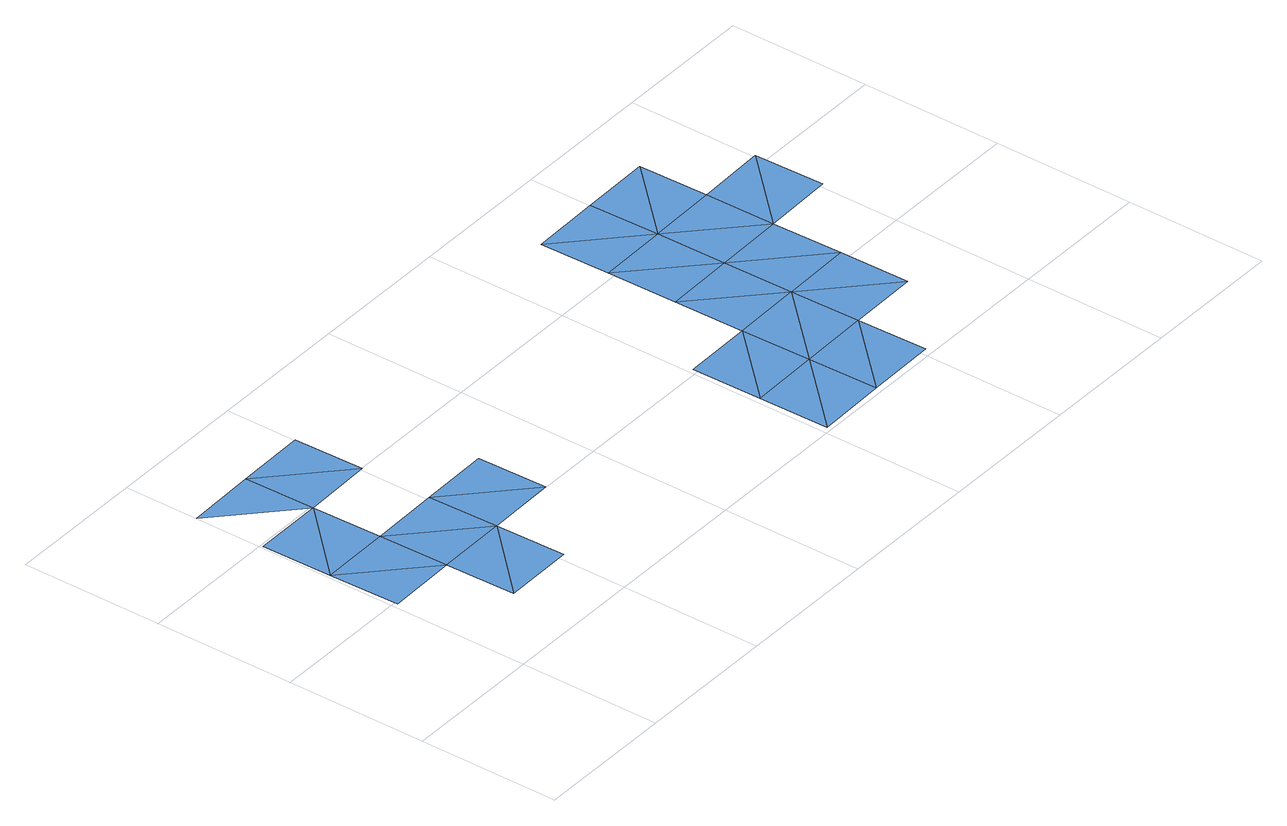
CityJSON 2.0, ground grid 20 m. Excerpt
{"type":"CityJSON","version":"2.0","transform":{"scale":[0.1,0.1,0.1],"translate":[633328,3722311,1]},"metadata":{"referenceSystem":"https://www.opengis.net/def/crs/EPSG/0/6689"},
"CityObjects":{
"waterbody1":{"type":"WaterBody","attributes":{"name":"福岡県津波浸水想定図","class":"1140","function":"2","WaterBodyTsunamiRiskAttribute.description":"1","WaterBodyTsunamiRiskAttribute.rank":"1"},"geometry":[{"type":"MultiSurface","lod":"1","boundaries":[[[0,1,2]],[[2,3,0]],[[0,4,5]],[[0,3,4]],[[6,7,2]],[[7,3,2]],[[8,4,9]],[[7,6,10]],[[7,11,3]],[[9,4,12]],[[13,11,7]],[[9,12,14]],[[15,11,13]],[[16,17,18]],[[19,20,17]],[[16,18,21]],[[16,19,17]],[[21,22,16]],[[22,21,23]],[[24,25,26]],[[26,25,27]]]}]},
"waterbody2":{"type":"WaterBody","attributes":{"name":"福岡県津波浸水想定図","class":"1140","function":"2","WaterBodyTsunamiRiskAttribute.description":"1","WaterBodyTsunamiRiskAttribute.rank":"2"},"geometry":[{"type":"MultiSurface","lod":"1","boundaries":[[[28,19,16]],[[22,28,16]],[[29,19,28]],[[30,24,29]],[[30,29,28]],[[22,31,28]],[[24,30,25]],[[32,30,28]],[[31,32,28]],[[25,30,33]],[[30,32,33]],[[33,34,25]],[[25,35,27]],[[25,34,35]],[[33,36,34]],[[33,37,36]]]}]}
},
"vertices":[
[6,296,7],[8,196,7],[108,198,7],[106,297,7],[104,397,7],[4,396,7],[110,98,7],[208,199,7],[2,495,7],[102,497,7],[210,99,7],[206,299,7],[204,399,7],[308,201,7],[202,499,7],[306,301,7],[709,109,7],[609,107,7],[611,7,7],[707,209,7],[608,207,7],[711,9,7],[809,111,7],[811,11,7],[704,409,7],[804,411,7],[702,509,7],[802,511,7],
[807,211,7],[706,309,7],[805,311,7],[909,113,7],[907,213,7],[905,313,7],[904,413,7],[902,513,7],[1003,415,8],[1005,315,8]
]}
